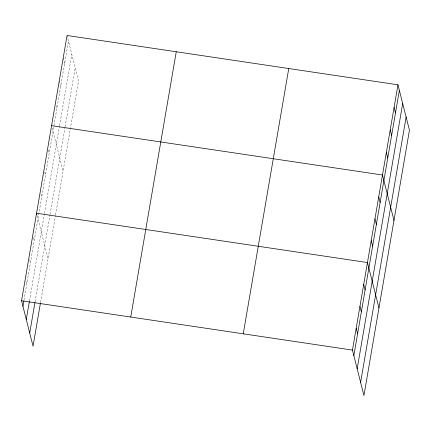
<?xml version="1.0" encoding="UTF-8"?>
<svg xmlns="http://www.w3.org/2000/svg" width="431" height="431" viewBox="0 0 431 431"><rect width="100%" height="100%" fill="white"/><g stroke="black" fill="none" stroke-linecap="round" stroke-linejoin="round"><path stroke-width="0.32" stroke-dasharray="2.15 1.62" d="M23.974 300.342L68.459 41.02M29.47 300.903L44.371 214.018M44.485 213.356L59.392 126.472M59.505 125.809L71.794 54.182M35.062 301.862L49.964 214.977M50.077 214.315L64.984 127.431M65.097 126.768L75.22 67.742M40.552 302.417L55.459 215.538M55.572 214.875L78.555 80.904L67.214 36.096M63.19 58.029L64.591 63.572M59.478 81.195L60.723 86.119M56.078 105.59L56.854 108.671M52.21 128.142L63.082 171.102M48.455 150.026L49.236 153.107M44.7 171.915L45.481 174.991M40.945 193.799L41.726 196.881M37.19 215.689L48.062 258.648M33.435 237.573L34.216 240.649M29.68 259.457L30.461 262.538M25.93 281.346L26.706 284.422"/><path stroke-width="0.65" d="M40.439 303.085L33.042 346.19L21.55 300.768L67.058 35.482L397.958 84.81L409.45 130.232L363.942 395.518L352.445 350.096L397.958 84.81M22.951 306.312L23.861 301.005M26.28 319.468L29.356 301.565M29.712 333.028L34.949 302.524M130.744 317.049L176.257 51.758M243.251 333.82L288.759 68.529M353.851 355.64L399.359 90.348M357.18 368.796L402.689 103.51M360.612 382.356L406.121 117.07M51.585 125.68L382.486 175.008L393.977 220.43M21.55 300.768L352.445 350.096M394.09 107.357L395.491 112.9M390.222 129.909L391.623 135.447M386.354 152.455L387.755 157.999M378.73 196.892L380.131 202.435M374.975 218.781L376.376 224.319M371.22 240.665L372.621 246.209M378.957 307.976L367.465 262.549L36.57 213.221L36.877 214.455M363.71 284.438L365.111 289.977M359.955 306.322L361.356 311.866M356.2 328.212L357.606 333.75"/></g></svg>
